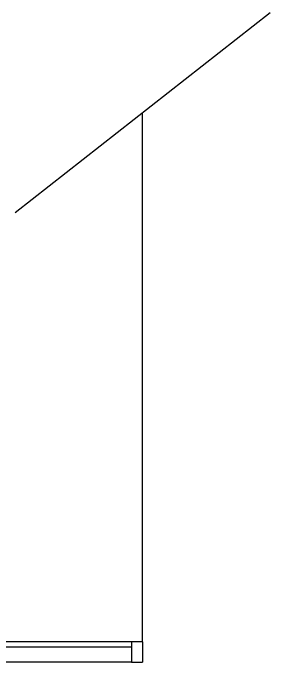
# Model space of a CAD drawing. Header units: millimetres. Extents: x 2 to 5882, y 1831 to 3462.
# Drawn here: x 746.04 to 760, y 2698.83 to 2734.04 of the extents above; entities that cross this region are included whole.
import ezdxf

# ---------------------------------------------------------------- set-up
doc = ezdxf.new("R2010")
doc.units = ezdxf.units.MM
doc.layers.add('道路结构', color=7, linetype='Continuous')

msp = doc.modelspace()

# ---------------------------------------------------------------- linework, layer by layer
for p, q in [((759.99598, 2734.03784), (746.15474, 2723.19974)), ((753.07536, 2699.92966), (753.07536, 2728.61879)), ((753.07536, 2699.92966), (753.07536, 2728.57337)), ((753.07536, 2699.92966), (724.32536, 2699.92966)), ((752.47536, 2699.62966), (730.32536, 2699.62966)), ((752.47536, 2698.82966), (737.07516, 2698.82966))]:
    msp.add_line(p, q)
at = {"layer": '道路结构'}
for p, q in [((752.47536, 2699.92966), (752.47536, 2698.82966)), ((753.07536, 2699.92966), (753.07536, 2698.82966)), ((752.47536, 2698.82966), (753.07536, 2698.82966))]:
    msp.add_line(p, q, dxfattribs=at)

doc.saveas('drawing.dxf')
